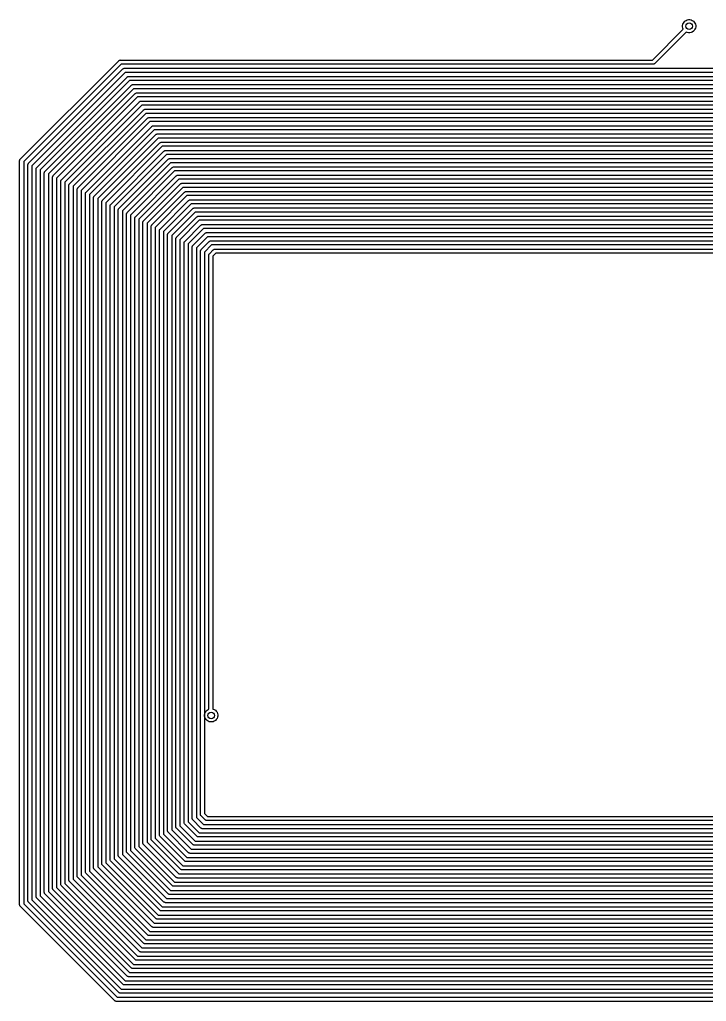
# Model space of a CAD drawing. Extents: x 116.3 to 181.1, y -113.7 to -54.
# Drawn here: x 116.3 to 158.1, y -113.7 to -54 of the extents above; entities that cross this region are included whole.
import ezdxf

# ---------------------------------------------------------------- set-up
doc = ezdxf.new("R2010")
doc.units = 0
doc.layers.add('BLACK', color=7, linetype='CONTINUOUS')

msp = doc.modelspace()

# ---------------------------------------------------------------- linework, layer by layer
at = {"layer": 'BLACK', "linetype": 'CONTINUOUS'}
for p, q in [((156.63, -54.3126), (156.645, -54.2353)), ((156.63, -54.3914), (156.63, -54.3126)), ((156.645, -54.2353), (156.676, -54.1625)), ((156.676, -54.1625), (156.719, -54.097)), ((156.719, -54.097), (156.775, -54.0413)), ((156.775, -54.0413), (156.841, -53.9975)), ((156.841, -53.9975), (156.913, -53.9674)), ((156.913, -53.9674), (156.991, -53.952)), ((156.991, -53.952), (157.069, -53.952)), ((157.069, -53.952), (157.147, -53.9674)), ((157.147, -53.9674), (157.219, -53.9975)), ((157.219, -53.9975), (157.285, -54.0413)), ((157.285, -54.0413), (157.341, -54.097)), ((157.341, -54.097), (157.384, -54.1625)), ((157.384, -54.1625), (157.415, -54.2353)), ((157.415, -54.2353), (157.43, -54.3126)), ((157.43, -54.3126), (157.43, -54.3914)), ((154.798, -56.407), (156.672, -54.5331)), ((156.849, -54.7099), (154.943, -56.616)), ((156.645, -54.4687), (156.63, -54.3914)), ((156.672, -54.5331), (156.645, -54.4687)), ((156.913, -54.7366), (156.849, -54.7099)), ((156.991, -54.752), (156.913, -54.7366)), ((157.069, -54.752), (156.991, -54.752)), ((157.147, -54.7366), (157.069, -54.752)), ((157.219, -54.7065), (157.147, -54.7366)), ((157.285, -54.6627), (157.219, -54.7065)), ((157.341, -54.607), (157.285, -54.6627)), ((157.384, -54.5415), (157.341, -54.607)), ((157.415, -54.4687), (157.384, -54.5415)), ((157.43, -54.3914), (157.415, -54.4687)), ((116.34, -62.4393), (122.331, -56.4479)), ((122.476, -56.657), (116.549, -62.5838)), ((122.331, -56.4479), (122.335, -56.4432)), ((122.335, -56.4432), (122.34, -56.4393)), ((122.34, -56.4393), (122.354, -56.4276)), ((122.34, -56.4393), (122.34, -56.4393)), ((122.354, -56.4276), (122.376, -56.416)), ((122.354, -56.4276), (122.354, -56.4276)), ((122.354, -56.4276), (122.354, -56.4276)), ((122.376, -56.416), (122.399, -56.4088)), ((122.399, -56.4088), (122.418, -56.407)), ((122.418, -56.407), (122.424, -56.4064)), ((122.418, -56.407), (122.418, -56.407)), ((122.424, -56.4064), (122.43, -56.407)), ((122.43, -56.407), (154.798, -56.407)), ((154.844, -56.657), (122.476, -56.657)), ((154.85, -56.6576), (154.844, -56.657)), ((154.856, -56.657), (154.85, -56.6576)), ((154.875, -56.6552), (154.856, -56.657)), ((154.856, -56.657), (154.856, -56.657)), ((154.898, -56.648), (154.875, -56.6552)), ((154.92, -56.6364), (154.898, -56.648)), ((154.939, -56.6208), (154.92, -56.6364)), ((154.943, -56.616), (154.939, -56.6208)), ((116.84, -62.6893), (122.581, -56.9479)), ((122.726, -57.157), (117.049, -62.8338)), ((122.581, -56.9479), (122.585, -56.9432)), ((122.585, -56.9432), (122.59, -56.9393)), ((122.59, -56.9393), (122.604, -56.9276)), ((122.604, -56.9276), (122.626, -56.916)), ((122.626, -56.916), (122.649, -56.9088)), ((122.649, -56.9088), (122.668, -56.907)), ((122.668, -56.907), (122.674, -56.9064)), ((122.668, -56.907), (122.668, -56.907)), ((122.674, -56.9064), (122.68, -56.907)), ((122.68, -56.907), (175.168, -56.907)), ((175.122, -57.157), (122.726, -57.157)), ((117.34, -62.9393), (122.831, -57.4479)), ((122.976, -57.657), (117.549, -63.0838)), ((122.831, -57.4479), (122.835, -57.4432)), ((122.835, -57.4432), (122.84, -57.4393)), ((122.84, -57.4393), (122.854, -57.4276)), ((122.84, -57.4393), (122.84, -57.4393)), ((122.854, -57.4276), (122.876, -57.416)), ((122.876, -57.416), (122.899, -57.4088)), ((122.899, -57.4088), (122.918, -57.407)), ((122.918, -57.407), (122.924, -57.4064)), ((122.918, -57.407), (122.918, -57.407)), ((122.924, -57.4064), (122.93, -57.407)), ((122.93, -57.407), (174.918, -57.407)), ((174.872, -57.657), (122.976, -57.657)), ((123.126, -57.916), (123.149, -57.9088)), ((123.149, -57.9088), (123.168, -57.907)), ((123.168, -57.907), (123.174, -57.9064)), ((123.168, -57.907), (123.168, -57.907)), ((123.174, -57.9064), (123.18, -57.907)), ((123.18, -57.907), (174.668, -57.907)), ((117.84, -63.1893), (123.081, -57.9479)), ((123.226, -58.157), (118.049, -63.3338)), ((118.34, -63.4393), (123.331, -58.4479)), ((123.081, -57.9479), (123.085, -57.9432)), ((123.085, -57.9432), (123.09, -57.9393)), ((123.09, -57.9393), (123.104, -57.9276)), ((123.09, -57.9393), (123.09, -57.9393)), ((123.104, -57.9276), (123.126, -57.916)), ((123.104, -57.9276), (123.104, -57.9276)), ((123.104, -57.9276), (123.104, -57.9276)), ((174.622, -58.157), (123.226, -58.157)), ((123.331, -58.4479), (123.335, -58.4432)), ((123.335, -58.4432), (123.34, -58.4393)), ((123.34, -58.4393), (123.354, -58.4276)), ((123.354, -58.4276), (123.376, -58.416)), ((123.376, -58.416), (123.399, -58.4088)), ((123.399, -58.4088), (123.418, -58.407)), ((123.418, -58.407), (123.424, -58.4064)), ((123.418, -58.407), (123.418, -58.407)), ((123.424, -58.4064), (123.43, -58.407)), ((123.43, -58.407), (174.418, -58.407)), ((123.476, -58.657), (118.549, -63.5838)), ((118.84, -63.6893), (123.581, -58.9479)), ((174.372, -58.657), (123.476, -58.657)), ((123.581, -58.9479), (123.585, -58.9432)), ((123.585, -58.9432), (123.59, -58.9393)), ((123.59, -58.9393), (123.604, -58.9276)), ((123.59, -58.9393), (123.59, -58.9393)), ((123.604, -58.9276), (123.626, -58.916)), ((123.604, -58.9276), (123.604, -58.9276)), ((123.604, -58.9276), (123.604, -58.9276)), ((123.626, -58.916), (123.649, -58.9088)), ((123.649, -58.9088), (123.668, -58.907)), ((123.668, -58.907), (123.674, -58.9064)), ((123.668, -58.907), (123.668, -58.907)), ((123.674, -58.9064), (123.68, -58.907)), ((123.68, -58.907), (174.168, -58.907)), ((123.726, -59.157), (119.049, -63.8338)), ((119.34, -63.9393), (123.831, -59.4479)), ((123.976, -59.657), (119.549, -64.0838)), ((174.122, -59.157), (123.726, -59.157)), ((123.831, -59.4479), (123.835, -59.4432)), ((123.835, -59.4432), (123.84, -59.4393)), ((123.84, -59.4393), (123.854, -59.4276)), ((123.854, -59.4276), (123.876, -59.416)), ((123.876, -59.416), (123.899, -59.4088)), ((123.899, -59.4088), (123.918, -59.407)), ((123.918, -59.407), (123.924, -59.4064)), ((123.918, -59.407), (123.918, -59.407)), ((123.924, -59.4064), (123.93, -59.407)), ((123.93, -59.407), (173.918, -59.407)), ((173.872, -59.657), (123.976, -59.657)), ((119.84, -64.1893), (124.081, -59.9479)), ((124.226, -60.157), (120.049, -64.3338)), ((124.081, -59.9479), (124.085, -59.9432)), ((124.085, -59.9432), (124.104, -59.9276)), ((124.104, -59.9276), (124.126, -59.916)), ((124.126, -59.916), (124.149, -59.9088)), ((124.149, -59.9088), (124.168, -59.907)), ((124.168, -59.907), (124.174, -59.9064)), ((124.168, -59.907), (124.168, -59.907)), ((124.174, -59.9064), (124.18, -59.907)), ((124.18, -59.907), (173.668, -59.907)), ((173.622, -60.157), (124.226, -60.157)), ((120.34, -64.4393), (124.331, -60.4479)), ((124.476, -60.657), (120.549, -64.5838)), ((124.331, -60.4479), (124.335, -60.4432)), ((124.335, -60.4432), (124.34, -60.4393)), ((124.34, -60.4393), (124.354, -60.4276)), ((124.34, -60.4393), (124.34, -60.4393)), ((124.354, -60.4276), (124.376, -60.416)), ((124.354, -60.4276), (124.354, -60.4276)), ((124.354, -60.4276), (124.354, -60.4276)), ((124.376, -60.416), (124.399, -60.4088)), ((124.399, -60.4088), (124.418, -60.407)), ((124.418, -60.407), (124.424, -60.4064)), ((124.418, -60.407), (124.418, -60.407)), ((124.424, -60.4064), (124.43, -60.407)), ((124.43, -60.407), (173.418, -60.407)), ((173.372, -60.657), (124.476, -60.657)), ((120.84, -64.6893), (124.581, -60.9479)), ((124.726, -61.157), (121.049, -64.8338)), ((121.34, -64.9393), (124.831, -61.4479)), ((124.581, -60.9479), (124.585, -60.9432)), ((124.585, -60.9432), (124.59, -60.9393)), ((124.59, -60.9393), (124.604, -60.9276)), ((124.604, -60.9276), (124.626, -60.916)), ((124.626, -60.916), (124.649, -60.9088)), ((124.649, -60.9088), (124.668, -60.907)), ((124.668, -60.907), (124.674, -60.9064)), ((124.668, -60.907), (124.668, -60.907)), ((124.674, -60.9064), (124.68, -60.907)), ((124.68, -60.907), (173.168, -60.907)), ((173.122, -61.157), (124.726, -61.157)), ((124.831, -61.4479), (124.835, -61.4432)), ((124.835, -61.4432), (124.84, -61.4393)), ((124.84, -61.4393), (124.854, -61.4276)), ((124.84, -61.4393), (124.84, -61.4393)), ((124.854, -61.4276), (124.876, -61.416)), ((124.854, -61.4276), (124.854, -61.4276)), ((124.854, -61.4276), (124.854, -61.4276)), ((124.876, -61.416), (124.899, -61.4088)), ((124.899, -61.4088), (124.918, -61.407)), ((124.918, -61.407), (124.924, -61.4064)), ((124.918, -61.407), (124.918, -61.407)), ((124.924, -61.4064), (124.93, -61.407)), ((124.93, -61.407), (172.918, -61.407)), ((124.976, -61.657), (121.549, -65.0838)), ((121.84, -65.1893), (125.081, -61.9479)), ((172.872, -61.657), (124.976, -61.657)), ((125.081, -61.9479), (125.085, -61.9432)), ((125.085, -61.9432), (125.09, -61.9393)), ((125.09, -61.9393), (125.104, -61.9276)), ((125.09, -61.9393), (125.09, -61.9393)), ((125.104, -61.9276), (125.126, -61.916)), ((125.126, -61.916), (125.149, -61.9088)), ((125.149, -61.9088), (125.168, -61.907)), ((125.168, -61.907), (125.174, -61.9064)), ((125.168, -61.907), (125.168, -61.907)), ((125.174, -61.9064), (125.18, -61.907)), ((125.18, -61.907), (172.668, -61.907)), ((116.298, -62.532), (116.299, -62.5259)), ((116.299, -62.5381), (116.298, -62.532)), ((116.299, -62.5259), (116.301, -62.5075)), ((116.299, -62.5259), (116.299, -62.5259)), ((116.299, -107.776), (116.299, -62.5381)), ((116.301, -62.5075), (116.308, -62.4839)), ((116.308, -62.4839), (116.32, -62.4622)), ((116.32, -62.4622), (116.335, -62.4432)), ((116.335, -62.4432), (116.34, -62.4393)), ((116.549, -62.5838), (116.549, -107.73)), ((116.835, -62.6932), (116.84, -62.6893)), ((125.226, -62.157), (122.049, -65.3338)), ((122.34, -65.4393), (125.331, -62.4479)), ((125.476, -62.657), (122.549, -65.5838)), ((172.622, -62.157), (125.226, -62.157)), ((125.331, -62.4479), (125.335, -62.4432)), ((125.335, -62.4432), (125.34, -62.4393)), ((125.34, -62.4393), (125.354, -62.4276)), ((125.354, -62.4276), (125.376, -62.416)), ((125.376, -62.416), (125.399, -62.4088)), ((125.399, -62.4088), (125.418, -62.407)), ((125.418, -62.407), (125.424, -62.4064)), ((125.418, -62.407), (125.418, -62.407)), ((125.424, -62.4064), (125.43, -62.407)), ((125.43, -62.407), (172.418, -62.407)), ((172.372, -62.657), (125.476, -62.657)), ((116.798, -62.782), (116.799, -62.7759)), ((116.799, -62.7881), (116.798, -62.782)), ((116.799, -62.7759), (116.801, -62.7575)), ((116.799, -62.7759), (116.799, -62.7759)), ((116.799, -107.526), (116.799, -62.7881)), ((116.801, -62.7575), (116.808, -62.7339)), ((116.808, -62.7339), (116.82, -62.7122)), ((116.82, -62.7122), (116.835, -62.6932)), ((117.049, -62.8338), (117.049, -107.48)), ((117.298, -63.032), (117.299, -63.0259)), ((117.299, -63.0381), (117.298, -63.032)), ((117.299, -63.0259), (117.301, -63.0075)), ((117.299, -63.0259), (117.299, -63.0259)), ((117.299, -107.276), (117.299, -63.0381)), ((117.301, -63.0075), (117.308, -62.9839)), ((117.308, -62.9839), (117.32, -62.9622)), ((117.32, -62.9622), (117.335, -62.9432)), ((117.335, -62.9432), (117.34, -62.9393)), ((117.549, -63.0838), (117.549, -107.23)), ((117.798, -63.282), (117.799, -63.2759)), ((117.799, -63.2881), (117.798, -63.282)), ((117.799, -63.2759), (117.801, -63.2575)), ((117.799, -63.2759), (117.799, -63.2759)), ((117.799, -107.026), (117.799, -63.2881)), ((117.801, -63.2575), (117.808, -63.2339)), ((117.808, -63.2339), (117.82, -63.2122)), ((117.82, -63.2122), (117.835, -63.1932)), ((117.835, -63.1932), (117.84, -63.1893)), ((122.84, -65.6893), (125.581, -62.9479)), ((125.726, -63.157), (123.049, -65.8338)), ((125.581, -62.9479), (125.585, -62.9432)), ((125.585, -62.9432), (125.59, -62.9393)), ((125.59, -62.9393), (125.604, -62.9276)), ((125.59, -62.9393), (125.59, -62.9393)), ((125.604, -62.9276), (125.626, -62.916)), ((125.604, -62.9276), (125.604, -62.9276)), ((125.604, -62.9276), (125.604, -62.9276)), ((125.626, -62.916), (125.649, -62.9088)), ((125.649, -62.9088), (125.668, -62.907)), ((125.668, -62.907), (125.674, -62.9064)), ((125.668, -62.907), (125.668, -62.907)), ((125.674, -62.9064), (125.68, -62.907)), ((125.68, -62.907), (172.168, -62.907)), ((172.122, -63.157), (125.726, -63.157)), ((118.049, -63.3338), (118.049, -106.98)), ((118.298, -63.532), (118.299, -63.5259)), ((118.299, -63.5381), (118.298, -63.532)), ((118.299, -63.5259), (118.301, -63.5075)), ((118.299, -63.5259), (118.299, -63.5259)), ((118.299, -106.776), (118.299, -63.5381)), ((118.301, -63.5075), (118.308, -63.4839)), ((118.308, -63.4839), (118.32, -63.4622)), ((118.32, -63.4622), (118.335, -63.4432)), ((118.335, -63.4432), (118.34, -63.4393)), ((118.549, -63.5838), (118.549, -106.73)), ((118.798, -63.782), (118.799, -63.7759)), ((118.799, -63.7881), (118.798, -63.782)), ((118.799, -63.7759), (118.801, -63.7575)), ((118.799, -63.7759), (118.799, -63.7759)), ((118.799, -106.526), (118.799, -63.7881)), ((118.801, -63.7575), (118.808, -63.7339)), ((118.808, -63.7339), (118.82, -63.7122)), ((118.82, -63.7122), (118.835, -63.6932)), ((118.835, -63.6932), (118.84, -63.6893)), ((119.049, -63.8338), (119.049, -106.48)), ((123.34, -65.9393), (125.831, -63.4479)), ((125.976, -63.657), (123.549, -66.0838)), ((125.831, -63.4479), (125.835, -63.4432)), ((125.835, -63.4432), (125.84, -63.4393)), ((125.84, -63.4393), (125.854, -63.4276)), ((125.854, -63.4276), (125.876, -63.416)), ((125.876, -63.416), (125.899, -63.4088)), ((125.899, -63.4088), (125.918, -63.407)), ((125.918, -63.407), (125.924, -63.4064)), ((125.918, -63.407), (125.918, -63.407)), ((125.924, -63.4064), (125.93, -63.407)), ((125.93, -63.407), (171.918, -63.407)), ((171.872, -63.657), (125.976, -63.657)), ((119.298, -64.032), (119.299, -64.0259)), ((119.299, -64.0381), (119.298, -64.032)), ((119.299, -64.0259), (119.301, -64.0075)), ((119.299, -64.0259), (119.299, -64.0259)), ((119.299, -106.276), (119.299, -64.0381)), ((119.301, -64.0075), (119.308, -63.9839)), ((119.308, -63.9839), (119.32, -63.9622)), ((119.32, -63.9622), (119.335, -63.9432)), ((119.335, -63.9432), (119.34, -63.9393)), ((119.549, -64.0838), (119.549, -106.23)), ((119.798, -64.282), (119.799, -64.2759)), ((119.799, -64.2881), (119.798, -64.282)), ((119.799, -64.2759), (119.801, -64.2575)), ((119.799, -64.2759), (119.799, -64.2759)), ((119.799, -106.026), (119.799, -64.2881)), ((119.801, -64.2575), (119.808, -64.2339)), ((119.808, -64.2339), (119.82, -64.2122)), ((119.82, -64.2122), (119.835, -64.1932)), ((119.835, -64.1932), (119.84, -64.1893)), ((120.049, -64.3338), (120.049, -105.98)), ((120.308, -64.4839), (120.32, -64.4622)), ((120.32, -64.4622), (120.335, -64.4432)), ((120.335, -64.4432), (120.34, -64.4393)), ((123.84, -66.1893), (126.081, -63.9479)), ((126.226, -64.157), (124.049, -66.3338)), ((124.34, -66.4393), (126.331, -64.4479)), ((126.081, -63.9479), (126.085, -63.9432)), ((126.085, -63.9432), (126.09, -63.9393)), ((126.09, -63.9393), (126.104, -63.9276)), ((126.09, -63.9393), (126.09, -63.9393)), ((126.104, -63.9276), (126.126, -63.916)), ((126.126, -63.916), (126.149, -63.9088)), ((126.149, -63.9088), (126.168, -63.907)), ((126.168, -63.907), (126.174, -63.9064)), ((126.168, -63.907), (126.168, -63.907)), ((126.174, -63.9064), (126.18, -63.907)), ((126.18, -63.907), (171.668, -63.907)), ((171.622, -64.157), (126.226, -64.157)), ((126.331, -64.4479), (126.335, -64.4432)), ((126.335, -64.4432), (126.34, -64.4393)), ((126.34, -64.4393), (126.354, -64.4276)), ((126.34, -64.4393), (126.34, -64.4393)), ((126.354, -64.4276), (126.376, -64.416)), ((126.376, -64.416), (126.399, -64.4088)), ((126.399, -64.4088), (126.418, -64.407)), ((126.418, -64.407), (126.424, -64.4064)), ((126.418, -64.407), (126.418, -64.407)), ((126.424, -64.4064), (126.43, -64.407)), ((126.43, -64.407), (171.418, -64.407)), ((120.298, -64.532), (120.299, -64.5259)), ((120.299, -64.5381), (120.298, -64.532)), ((120.299, -64.5259), (120.301, -64.5075)), ((120.299, -64.5259), (120.299, -64.5259)), ((120.299, -105.776), (120.299, -64.5381)), ((120.301, -64.5075), (120.308, -64.4839)), ((120.549, -64.5838), (120.549, -105.73)), ((120.798, -64.782), (120.799, -64.7759)), ((120.799, -64.7881), (120.798, -64.782)), ((120.799, -64.7759), (120.801, -64.7575)), ((120.799, -64.7759), (120.799, -64.7759)), ((120.799, -105.526), (120.799, -64.7881)), ((120.801, -64.7575), (120.808, -64.7339)), ((120.808, -64.7339), (120.82, -64.7122)), ((120.82, -64.7122), (120.835, -64.6932)), ((120.835, -64.6932), (120.84, -64.6893)), ((121.049, -64.8338), (121.049, -105.48)), ((121.298, -65.032), (121.299, -65.0259)), ((121.299, -65.0381), (121.298, -65.032)), ((121.299, -65.0259), (121.301, -65.0075)), ((121.299, -65.0259), (121.299, -65.0259)), ((121.299, -105.276), (121.299, -65.0381)), ((121.301, -65.0075), (121.308, -64.9839)), ((121.308, -64.9839), (121.32, -64.9622)), ((121.32, -64.9622), (121.335, -64.9432)), ((121.335, -64.9432), (121.34, -64.9393)), ((126.476, -64.657), (124.549, -66.5838)), ((124.84, -66.6893), (126.581, -64.9479)), ((171.372, -64.657), (126.476, -64.657)), ((126.581, -64.9479), (126.585, -64.9432)), ((126.585, -64.9432), (126.59, -64.9393)), ((126.59, -64.9393), (126.604, -64.9276)), ((126.604, -64.9276), (126.626, -64.916)), ((126.626, -64.916), (126.649, -64.9088)), ((126.649, -64.9088), (126.668, -64.907)), ((126.668, -64.907), (126.674, -64.9064)), ((126.668, -64.907), (126.668, -64.907)), ((126.674, -64.9064), (126.68, -64.907)), ((126.68, -64.907), (171.168, -64.907)), ((121.549, -65.0838), (121.549, -105.23)), ((121.798, -65.282), (121.799, -65.2759)), ((121.799, -65.2881), (121.798, -65.282)), ((121.799, -65.2759), (121.801, -65.2575)), ((121.799, -65.2759), (121.799, -65.2759)), ((121.799, -105.026), (121.799, -65.2881)), ((121.801, -65.2575), (121.808, -65.2339)), ((121.808, -65.2339), (121.82, -65.2122)), ((121.82, -65.2122), (121.835, -65.1932)), ((121.835, -65.1932), (121.84, -65.1893)), ((122.049, -65.3338), (122.049, -104.98)), ((122.298, -65.532), (122.299, -65.5259)), ((122.299, -65.5381), (122.298, -65.532)), ((122.299, -65.5259), (122.301, -65.5075)), ((122.299, -65.5259), (122.299, -65.5259)), ((122.299, -104.776), (122.299, -65.5381)), ((122.301, -65.5075), (122.308, -65.4839)), ((122.308, -65.4839), (122.32, -65.4622)), ((122.32, -65.4622), (122.335, -65.4432)), ((122.335, -65.4432), (122.34, -65.4393)), ((122.549, -65.5838), (122.549, -104.73)), ((126.726, -65.157), (125.049, -66.8338)), ((125.34, -66.9393), (126.831, -65.4479)), ((126.976, -65.657), (125.549, -67.0838)), ((171.122, -65.157), (126.726, -65.157)), ((126.831, -65.4479), (126.835, -65.4432)), ((126.835, -65.4432), (126.84, -65.4393)), ((126.84, -65.4393), (126.854, -65.4276)), ((126.84, -65.4393), (126.84, -65.4393)), ((126.854, -65.4276), (126.876, -65.416)), ((126.854, -65.4276), (126.854, -65.4276)), ((126.854, -65.4276), (126.854, -65.4276)), ((126.876, -65.416), (126.899, -65.4088)), ((126.899, -65.4088), (126.918, -65.407)), ((126.918, -65.407), (126.924, -65.4064)), ((126.918, -65.407), (126.918, -65.407)), ((126.924, -65.4064), (126.93, -65.407)), ((126.93, -65.407), (170.918, -65.407)), ((170.872, -65.657), (126.976, -65.657)), ((122.798, -65.782), (122.799, -65.7759)), ((122.799, -65.7881), (122.798, -65.782)), ((122.799, -65.7759), (122.801, -65.7575)), ((122.799, -65.7759), (122.799, -65.7759)), ((122.799, -104.526), (122.799, -65.7881)), ((122.801, -65.7575), (122.808, -65.7339)), ((122.808, -65.7339), (122.82, -65.7122)), ((122.82, -65.7122), (122.835, -65.6932)), ((122.835, -65.6932), (122.84, -65.6893)), ((123.049, -65.8338), (123.049, -104.48)), ((123.298, -66.032), (123.299, -66.0259)), ((123.299, -66.0381), (123.298, -66.032)), ((123.299, -66.0259), (123.301, -66.0075)), ((123.299, -66.0259), (123.299, -66.0259)), ((123.299, -104.276), (123.299, -66.0381)), ((123.301, -66.0075), (123.308, -65.9839)), ((123.308, -65.9839), (123.32, -65.9622)), ((123.32, -65.9622), (123.335, -65.9432)), ((123.335, -65.9432), (123.34, -65.9393)), ((123.549, -66.0838), (123.549, -104.23)), ((123.799, -66.2759), (123.801, -66.2575)), ((123.801, -66.2575), (123.808, -66.2339)), ((123.808, -66.2339), (123.82, -66.2122)), ((123.82, -66.2122), (123.835, -66.1932)), ((123.835, -66.1932), (123.84, -66.1893)), ((125.84, -67.1893), (127.081, -65.9479)), ((127.226, -66.157), (126.049, -67.3338)), ((127.081, -65.9479), (127.085, -65.9432)), ((127.085, -65.9432), (127.09, -65.9393)), ((127.09, -65.9393), (127.104, -65.9276)), ((127.104, -65.9276), (127.126, -65.916)), ((127.126, -65.916), (127.149, -65.9088)), ((127.149, -65.9088), (127.168, -65.907)), ((127.168, -65.907), (127.174, -65.9064)), ((127.168, -65.907), (127.168, -65.907)), ((127.174, -65.9064), (127.18, -65.907)), ((127.18, -65.907), (170.668, -65.907)), ((170.622, -66.157), (127.226, -66.157)), ((123.798, -66.282), (123.799, -66.2759)), ((123.799, -66.2881), (123.798, -66.282)), ((123.799, -66.2759), (123.799, -66.2759)), ((123.799, -104.026), (123.799, -66.2881)), ((124.049, -66.3338), (124.049, -103.98)), ((124.298, -66.532), (124.299, -66.5259)), ((124.299, -66.5381), (124.298, -66.532)), ((124.299, -66.5259), (124.301, -66.5075)), ((124.299, -66.5259), (124.299, -66.5259)), ((124.299, -103.776), (124.299, -66.5381)), ((124.301, -66.5075), (124.308, -66.4839)), ((124.308, -66.4839), (124.32, -66.4622)), ((124.32, -66.4622), (124.335, -66.4432)), ((124.335, -66.4432), (124.34, -66.4393)), ((124.549, -66.5838), (124.549, -103.73)), ((124.798, -66.782), (124.799, -66.7759)), ((124.799, -66.7881), (124.798, -66.782)), ((124.799, -66.7759), (124.801, -66.7575)), ((124.799, -66.7759), (124.799, -66.7759)), ((124.799, -103.526), (124.799, -66.7881)), ((124.801, -66.7575), (124.808, -66.7339)), ((124.808, -66.7339), (124.82, -66.7122)), ((124.82, -66.7122), (124.835, -66.6932)), ((124.835, -66.6932), (124.84, -66.6893)), ((125.049, -66.8338), (125.049, -103.48)), ((126.34, -67.4393), (127.331, -66.4479)), ((127.476, -66.657), (126.549, -67.5838)), ((127.331, -66.4479), (127.335, -66.4432)), ((127.335, -66.4432), (127.34, -66.4393)), ((127.34, -66.4393), (127.354, -66.4276)), ((127.34, -66.4393), (127.34, -66.4393)), ((127.354, -66.4276), (127.376, -66.416)), ((127.376, -66.416), (127.399, -66.4088)), ((127.399, -66.4088), (127.418, -66.407)), ((127.418, -66.407), (127.424, -66.4064)), ((127.418, -66.407), (127.418, -66.407)), ((127.424, -66.4064), (127.43, -66.407)), ((127.43, -66.407), (170.418, -66.407)), ((170.372, -66.657), (127.476, -66.657)), ((125.298, -67.032), (125.299, -67.0259)), ((125.299, -67.0381), (125.298, -67.032)), ((125.299, -67.0259), (125.301, -67.0075)), ((125.299, -67.0259), (125.299, -67.0259)), ((125.299, -103.276), (125.299, -67.0381)), ((125.301, -67.0075), (125.308, -66.9839)), ((125.308, -66.9839), (125.32, -66.9622)), ((125.32, -66.9622), (125.335, -66.9432)), ((125.335, -66.9432), (125.34, -66.9393)), ((125.549, -67.0838), (125.549, -103.23)), ((125.798, -67.282), (125.799, -67.2759)), ((125.799, -67.2881), (125.798, -67.282)), ((125.799, -67.2759), (125.801, -67.2575)), ((125.799, -67.2759), (125.799, -67.2759)), ((125.799, -103.026), (125.799, -67.2881)), ((125.801, -67.2575), (125.808, -67.2339)), ((125.808, -67.2339), (125.82, -67.2122)), ((125.82, -67.2122), (125.835, -67.1932)), ((125.835, -67.1932), (125.84, -67.1893)), ((126.049, -67.3338), (126.049, -102.98)), ((126.308, -67.4839), (126.32, -67.4622)), ((126.32, -67.4622), (126.335, -67.4432)), ((126.335, -67.4432), (126.34, -67.4393)), ((126.84, -67.6893), (127.581, -66.9479)), ((127.726, -67.157), (127.049, -67.8338)), ((127.34, -67.9393), (127.831, -67.4479)), ((127.581, -66.9479), (127.585, -66.9432)), ((127.585, -66.9432), (127.59, -66.9393)), ((127.59, -66.9393), (127.604, -66.9276)), ((127.59, -66.9393), (127.59, -66.9393)), ((127.604, -66.9276), (127.626, -66.916)), ((127.626, -66.916), (127.649, -66.9088)), ((127.649, -66.9088), (127.668, -66.907)), ((127.668, -66.907), (127.674, -66.9064)), ((127.668, -66.907), (127.668, -66.907)), ((127.674, -66.9064), (127.68, -66.907)), ((127.68, -66.907), (170.168, -66.907)), ((170.122, -67.157), (127.726, -67.157)), ((127.831, -67.4479), (127.835, -67.4432)), ((127.835, -67.4432), (127.84, -67.4393)), ((127.84, -67.4393), (127.854, -67.4276)), ((127.854, -67.4276), (127.876, -67.416)), ((127.876, -67.416), (127.899, -67.4088)), ((127.899, -67.4088), (127.918, -67.407)), ((127.918, -67.407), (127.924, -67.4064)), ((127.918, -67.407), (127.918, -67.407)), ((127.924, -67.4064), (127.93, -67.407)), ((127.93, -67.407), (169.918, -67.407)), ((126.298, -67.532), (126.299, -67.5259)), ((126.299, -67.5381), (126.298, -67.532)), ((126.299, -67.5259), (126.301, -67.5075)), ((126.299, -67.5259), (126.299, -67.5259)), ((126.299, -102.776), (126.299, -67.5381)), ((126.301, -67.5075), (126.308, -67.4839)), ((126.549, -67.5838), (126.549, -102.73)), ((126.798, -67.782), (126.799, -67.7759)), ((126.799, -67.7881), (126.798, -67.782)), ((126.799, -67.7759), (126.801, -67.7575)), ((126.799, -67.7759), (126.799, -67.7759)), ((126.799, -102.526), (126.799, -67.7881)), ((126.801, -67.7575), (126.808, -67.7339)), ((126.808, -67.7339), (126.82, -67.7122)), ((126.82, -67.7122), (126.835, -67.6932)), ((126.835, -67.6932), (126.84, -67.6893)), ((127.049, -67.8338), (127.049, -102.48)), ((127.298, -68.032), (127.299, -68.0259)), ((127.299, -68.0381), (127.298, -68.032)), ((127.299, -68.0259), (127.301, -68.0075)), ((127.299, -68.0259), (127.299, -68.0259)), ((127.299, -102.276), (127.299, -68.0381)), ((127.301, -68.0075), (127.308, -67.9839)), ((127.308, -67.9839), (127.32, -67.9622)), ((127.32, -67.9622), (127.335, -67.9432)), ((127.335, -67.9432), (127.34, -67.9393)), ((127.976, -67.657), (127.549, -68.0838)), ((127.84, -68.1893), (128.081, -67.9479)), ((169.872, -67.657), (127.976, -67.657)), ((128.081, -67.9479), (128.085, -67.9432)), ((128.085, -67.9432), (128.09, -67.9393)), ((128.09, -67.9393), (128.104, -67.9276)), ((128.09, -67.9393), (128.09, -67.9393)), ((128.104, -67.9276), (128.126, -67.916)), ((128.104, -67.9276), (128.104, -67.9276)), ((128.104, -67.9276), (128.104, -67.9276)), ((128.126, -67.916), (128.149, -67.9088)), ((128.149, -67.9088), (128.168, -67.907)), ((128.168, -67.907), (128.174, -67.9064)), ((128.168, -67.907), (128.168, -67.907)), ((128.174, -67.9064), (128.18, -67.907)), ((128.18, -67.907), (169.668, -67.907)), ((127.549, -68.0838), (127.549, -102.23)), ((127.798, -68.282), (127.799, -68.2759)), ((127.799, -68.2881), (127.798, -68.282)), ((127.799, -68.2759), (127.801, -68.2575)), ((127.799, -68.2759), (127.799, -68.2759)), ((127.799, -93.7759), (127.799, -68.2881)), ((127.801, -68.2575), (127.808, -68.2339)), ((127.808, -68.2339), (127.82, -68.2122)), ((127.82, -68.2122), (127.835, -68.1932)), ((127.835, -68.1932), (127.84, -68.1893)), ((128.226, -68.157), (128.049, -68.3338)), ((128.049, -68.3338), (128.049, -93.7759)), ((169.622, -68.157), (128.226, -68.157)), ((127.798, -93.782), (127.799, -93.7759)), ((127.799, -93.7881), (127.798, -93.782)), ((127.799, -95.8966), (127.799, -93.7881)), ((128.049, -93.7759), (128.05, -93.782)), ((128.05, -93.782), (128.049, -93.7881)), ((128.049, -93.7881), (128.049, -95.8774)), ((127.568, -96.1493), (127.598, -96.0765)), ((127.598, -96.0765), (127.642, -96.011)), ((127.642, -96.011), (127.698, -95.9553)), ((127.698, -95.9553), (127.763, -95.9115)), ((127.763, -95.9115), (127.799, -95.8966)), ((128.049, -95.8774), (128.069, -95.8814)), ((128.069, -95.8814), (128.142, -95.9115)), ((128.142, -95.9115), (128.207, -95.9553)), ((128.207, -95.9553), (128.263, -96.011)), ((128.263, -96.011), (128.307, -96.0765)), ((128.307, -96.0765), (128.337, -96.1493)), ((127.552, -96.2266), (127.568, -96.1493)), ((127.552, -96.3054), (127.552, -96.2266)), ((127.568, -96.3827), (127.552, -96.3054)), ((127.598, -96.4555), (127.568, -96.3827)), ((127.642, -96.521), (127.598, -96.4555)), ((127.698, -96.5767), (127.642, -96.521)), ((127.763, -96.6205), (127.698, -96.5767)), ((127.836, -96.6506), (127.763, -96.6205)), ((127.913, -96.666), (127.836, -96.6506)), ((127.992, -96.666), (127.913, -96.666)), ((128.069, -96.6506), (127.992, -96.666)), ((128.142, -96.6205), (128.069, -96.6506)), ((128.207, -96.5767), (128.142, -96.6205)), ((128.263, -96.521), (128.207, -96.5767)), ((128.307, -96.4555), (128.263, -96.521)), ((128.337, -96.3827), (128.307, -96.4555)), ((128.337, -96.1493), (128.352, -96.2266)), ((128.352, -96.3054), (128.337, -96.3827)), ((128.352, -96.2266), (128.352, -96.3054)), ((126.798, -102.532), (126.799, -102.526)), ((126.801, -102.557), (126.798, -102.532)), ((126.808, -102.58), (126.801, -102.557)), ((126.82, -102.602), (126.808, -102.58)), ((126.831, -102.616), (126.82, -102.602)), ((126.835, -102.621), (126.831, -102.616)), ((126.84, -102.625), (126.835, -102.621)), ((127.331, -103.116), (126.84, -102.625)), ((127.049, -102.48), (127.476, -102.907)), ((127.298, -102.282), (127.299, -102.276)), ((127.301, -102.307), (127.298, -102.282)), ((127.308, -102.33), (127.301, -102.307)), ((127.32, -102.352), (127.308, -102.33)), ((127.331, -102.366), (127.32, -102.352)), ((127.335, -102.371), (127.331, -102.366)), ((127.34, -102.375), (127.335, -102.371)), ((127.581, -102.616), (127.34, -102.375)), ((127.549, -102.23), (127.726, -102.407)), ((127.585, -102.621), (127.581, -102.616)), ((127.59, -102.625), (127.585, -102.621)), ((127.602, -102.634), (127.59, -102.625)), ((127.59, -102.625), (127.59, -102.625)), ((127.604, -102.636), (127.602, -102.634)), ((127.626, -102.648), (127.604, -102.636)), ((127.649, -102.655), (127.626, -102.648)), ((127.668, -102.657), (127.649, -102.655)), ((127.674, -102.658), (127.668, -102.657)), ((127.668, -102.657), (127.668, -102.657)), ((127.68, -102.657), (127.674, -102.658)), ((169.668, -102.657), (127.68, -102.657)), ((127.726, -102.407), (169.622, -102.407)), ((125.298, -103.282), (125.299, -103.276)), ((125.301, -103.307), (125.298, -103.282)), ((125.549, -103.23), (126.726, -104.407)), ((125.798, -103.032), (125.799, -103.026)), ((125.801, -103.057), (125.798, -103.032)), ((125.808, -103.08), (125.801, -103.057)), ((125.82, -103.102), (125.808, -103.08)), ((125.831, -103.116), (125.82, -103.102)), ((125.835, -103.121), (125.831, -103.116)), ((125.84, -103.125), (125.835, -103.121)), ((126.831, -104.116), (125.84, -103.125)), ((126.049, -102.98), (126.976, -103.907)), ((126.298, -102.782), (126.299, -102.776)), ((126.301, -102.807), (126.298, -102.782)), ((126.308, -102.83), (126.301, -102.807)), ((126.32, -102.852), (126.308, -102.83)), ((126.331, -102.866), (126.32, -102.852)), ((126.335, -102.871), (126.331, -102.866)), ((126.34, -102.875), (126.335, -102.871)), ((127.081, -103.616), (126.34, -102.875)), ((126.549, -102.73), (127.226, -103.407)), ((127.335, -103.121), (127.331, -103.116)), ((127.34, -103.125), (127.335, -103.121)), ((127.354, -103.136), (127.34, -103.125)), ((127.376, -103.148), (127.354, -103.136)), ((127.399, -103.155), (127.376, -103.148)), ((127.418, -103.157), (127.399, -103.155)), ((127.424, -103.158), (127.418, -103.157)), ((127.418, -103.157), (127.418, -103.157)), ((127.43, -103.157), (127.424, -103.158)), ((169.918, -103.157), (127.43, -103.157)), ((127.476, -102.907), (169.872, -102.907)), ((124.298, -103.782), (124.299, -103.776)), ((124.301, -103.807), (124.298, -103.782)), ((124.308, -103.83), (124.301, -103.807)), ((124.32, -103.852), (124.308, -103.83)), ((124.331, -103.866), (124.32, -103.852)), ((124.335, -103.871), (124.331, -103.866)), ((124.34, -103.875), (124.335, -103.871)), ((126.081, -105.616), (124.34, -103.875)), ((124.549, -103.73), (126.226, -105.407)), ((124.798, -103.532), (124.799, -103.526)), ((124.801, -103.557), (124.798, -103.532)), ((124.808, -103.58), (124.801, -103.557)), ((124.82, -103.602), (124.808, -103.58)), ((124.831, -103.616), (124.82, -103.602)), ((124.835, -103.621), (124.831, -103.616)), ((124.84, -103.625), (124.835, -103.621)), ((126.331, -105.116), (124.84, -103.625)), ((125.049, -103.48), (126.476, -104.907)), ((125.308, -103.33), (125.301, -103.307)), ((125.32, -103.352), (125.308, -103.33)), ((125.331, -103.366), (125.32, -103.352)), ((125.335, -103.371), (125.331, -103.366)), ((125.34, -103.375), (125.335, -103.371)), ((126.581, -104.616), (125.34, -103.375)), ((127.085, -103.621), (127.081, -103.616)), ((127.09, -103.625), (127.085, -103.621)), ((127.104, -103.636), (127.09, -103.625)), ((127.09, -103.625), (127.09, -103.625)), ((127.126, -103.648), (127.104, -103.636)), ((127.149, -103.655), (127.126, -103.648)), ((127.168, -103.657), (127.149, -103.655)), ((127.174, -103.658), (127.168, -103.657)), ((127.168, -103.657), (127.168, -103.657)), ((127.18, -103.657), (127.174, -103.658)), ((170.168, -103.657), (127.18, -103.657)), ((127.226, -103.407), (170.122, -103.407)), ((123.049, -104.48), (125.476, -106.907)), ((123.298, -104.282), (123.299, -104.276)), ((123.301, -104.307), (123.298, -104.282)), ((123.308, -104.33), (123.301, -104.307)), ((123.32, -104.352), (123.308, -104.33)), ((123.331, -104.366), (123.32, -104.352)), ((123.335, -104.371), (123.331, -104.366)), ((123.34, -104.375), (123.335, -104.371)), ((125.581, -106.616), (123.34, -104.375)), ((123.549, -104.23), (125.726, -106.407)), ((123.798, -104.032), (123.799, -104.026)), ((123.801, -104.057), (123.798, -104.032)), ((123.808, -104.08), (123.801, -104.057)), ((123.82, -104.102), (123.808, -104.08)), ((123.831, -104.116), (123.82, -104.102)), ((123.835, -104.121), (123.831, -104.116)), ((123.84, -104.125), (123.835, -104.121)), ((125.831, -106.116), (123.84, -104.125)), ((124.049, -103.98), (125.976, -105.907)), ((126.726, -104.407), (170.622, -104.407)), ((126.835, -104.121), (126.831, -104.116)), ((126.84, -104.125), (126.835, -104.121)), ((126.854, -104.136), (126.84, -104.125)), ((126.84, -104.125), (126.84, -104.125)), ((126.876, -104.148), (126.854, -104.136)), ((126.899, -104.155), (126.876, -104.148)), ((126.918, -104.157), (126.899, -104.155)), ((126.924, -104.158), (126.918, -104.157)), ((126.918, -104.157), (126.918, -104.157)), ((126.93, -104.157), (126.924, -104.158)), ((170.418, -104.157), (126.93, -104.157)), ((126.976, -103.907), (170.372, -103.907)), ((121.798, -105.032), (121.799, -105.026)), ((121.801, -105.057), (121.798, -105.032)), ((121.808, -105.08), (121.801, -105.057)), ((121.82, -105.102), (121.808, -105.08)), ((122.049, -104.98), (124.976, -107.907)), ((122.298, -104.782), (122.299, -104.776)), ((122.301, -104.807), (122.298, -104.782)), ((122.308, -104.83), (122.301, -104.807)), ((122.32, -104.852), (122.308, -104.83)), ((122.331, -104.866), (122.32, -104.852)), ((122.335, -104.871), (122.331, -104.866)), ((122.34, -104.875), (122.335, -104.871)), ((125.081, -107.616), (122.34, -104.875)), ((122.549, -104.73), (125.226, -107.407)), ((122.798, -104.532), (122.799, -104.526)), ((122.801, -104.557), (122.798, -104.532)), ((122.808, -104.58), (122.801, -104.557)), ((122.82, -104.602), (122.808, -104.58)), ((122.831, -104.616), (122.82, -104.602)), ((122.835, -104.621), (122.831, -104.616)), ((122.84, -104.625), (122.835, -104.621)), ((125.331, -107.116), (122.84, -104.625)), ((126.476, -104.907), (170.872, -104.907)), ((126.585, -104.621), (126.581, -104.616)), ((126.59, -104.625), (126.585, -104.621)), ((126.604, -104.636), (126.59, -104.625)), ((126.626, -104.648), (126.604, -104.636)), ((126.649, -104.655), (126.626, -104.648)), ((126.668, -104.657), (126.649, -104.655)), ((126.674, -104.658), (126.668, -104.657)), ((126.668, -104.657), (126.668, -104.657)), ((126.68, -104.657), (126.674, -104.658)), ((170.668, -104.657), (126.68, -104.657)), ((120.798, -105.532), (120.799, -105.526)), ((120.801, -105.557), (120.798, -105.532)), ((120.808, -105.58), (120.801, -105.557)), ((120.82, -105.602), (120.808, -105.58)), ((120.831, -105.616), (120.82, -105.602)), ((120.835, -105.621), (120.831, -105.616)), ((120.84, -105.625), (120.835, -105.621)), ((124.331, -109.116), (120.84, -105.625)), ((121.049, -105.48), (124.476, -108.907)), ((121.298, -105.282), (121.299, -105.276)), ((121.301, -105.307), (121.298, -105.282)), ((121.308, -105.33), (121.301, -105.307)), ((121.32, -105.352), (121.308, -105.33)), ((121.331, -105.366), (121.32, -105.352)), ((121.335, -105.371), (121.331, -105.366)), ((121.34, -105.375), (121.335, -105.371)), ((124.581, -108.616), (121.34, -105.375)), ((121.549, -105.23), (124.726, -108.407)), ((121.831, -105.116), (121.82, -105.102)), ((121.835, -105.121), (121.831, -105.116)), ((121.84, -105.125), (121.835, -105.121)), ((124.831, -108.116), (121.84, -105.125)), ((126.085, -105.621), (126.081, -105.616)), ((126.09, -105.625), (126.085, -105.621)), ((126.104, -105.636), (126.09, -105.625)), ((126.126, -105.648), (126.104, -105.636)), ((126.149, -105.655), (126.126, -105.648)), ((126.168, -105.657), (126.149, -105.655)), ((126.174, -105.658), (126.168, -105.657)), ((126.168, -105.657), (126.168, -105.657)), ((126.18, -105.657), (126.174, -105.658)), ((171.168, -105.657), (126.18, -105.657)), ((126.226, -105.407), (171.122, -105.407)), ((126.335, -105.121), (126.331, -105.116)), ((126.34, -105.125), (126.335, -105.121)), ((126.352, -105.134), (126.34, -105.125)), ((126.34, -105.125), (126.34, -105.125)), ((126.354, -105.136), (126.352, -105.134)), ((126.376, -105.148), (126.354, -105.136)), ((126.399, -105.155), (126.376, -105.148)), ((126.418, -105.157), (126.399, -105.155)), ((126.424, -105.158), (126.418, -105.157)), ((126.418, -105.157), (126.418, -105.157)), ((126.43, -105.157), (126.424, -105.158)), ((170.918, -105.157), (126.43, -105.157)), ((119.298, -106.282), (119.299, -106.276)), ((119.549, -106.23), (123.726, -110.407)), ((119.798, -106.032), (119.799, -106.026)), ((119.801, -106.057), (119.798, -106.032)), ((119.808, -106.08), (119.801, -106.057)), ((119.82, -106.102), (119.808, -106.08)), ((119.831, -106.116), (119.82, -106.102)), ((119.835, -106.121), (119.831, -106.116)), ((119.84, -106.125), (119.835, -106.121)), ((123.831, -110.116), (119.84, -106.125)), ((120.049, -105.98), (123.976, -109.907)), ((120.298, -105.782), (120.299, -105.776)), ((120.301, -105.807), (120.298, -105.782)), ((120.308, -105.83), (120.301, -105.807)), ((120.32, -105.852), (120.308, -105.83)), ((120.331, -105.866), (120.32, -105.852)), ((120.335, -105.871), (120.331, -105.866)), ((120.34, -105.875), (120.335, -105.871)), ((124.081, -109.616), (120.34, -105.875)), ((120.549, -105.73), (124.226, -109.407)), ((125.835, -106.121), (125.831, -106.116)), ((125.84, -106.125), (125.835, -106.121)), ((125.854, -106.136), (125.84, -106.125)), ((125.84, -106.125), (125.84, -106.125)), ((125.876, -106.148), (125.854, -106.136)), ((125.899, -106.155), (125.876, -106.148)), ((125.918, -106.157), (125.899, -106.155)), ((125.924, -106.158), (125.918, -106.157)), ((125.918, -106.157), (125.918, -106.157)), ((125.93, -106.157), (125.924, -106.158)), ((171.418, -106.157), (125.93, -106.157)), ((125.976, -105.907), (171.372, -105.907)), ((118.298, -106.782), (118.299, -106.776)), ((118.301, -106.807), (118.298, -106.782)), ((118.308, -106.83), (118.301, -106.807)), ((118.32, -106.852), (118.308, -106.83)), ((118.331, -106.866), (118.32, -106.852)), ((118.335, -106.871), (118.331, -106.866)), ((118.34, -106.875), (118.335, -106.871)), ((118.549, -106.73), (123.226, -111.407)), ((118.798, -106.532), (118.799, -106.526)), ((118.801, -106.557), (118.798, -106.532)), ((118.808, -106.58), (118.801, -106.557)), ((118.82, -106.602), (118.808, -106.58)), ((118.831, -106.616), (118.82, -106.602)), ((118.835, -106.621), (118.831, -106.616)), ((118.84, -106.625), (118.835, -106.621)), ((123.331, -111.116), (118.84, -106.625)), ((119.049, -106.48), (123.476, -110.907)), ((119.301, -106.307), (119.298, -106.282)), ((119.308, -106.33), (119.301, -106.307)), ((119.32, -106.352), (119.308, -106.33)), ((119.331, -106.366), (119.32, -106.352)), ((119.335, -106.371), (119.331, -106.366)), ((119.34, -106.375), (119.335, -106.371)), ((123.581, -110.616), (119.34, -106.375)), ((125.585, -106.621), (125.581, -106.616)), ((125.59, -106.625), (125.585, -106.621)), ((125.604, -106.636), (125.59, -106.625)), ((125.59, -106.625), (125.59, -106.625)), ((125.626, -106.648), (125.604, -106.636)), ((125.649, -106.655), (125.626, -106.648)), ((125.668, -106.657), (125.649, -106.655)), ((125.674, -106.658), (125.668, -106.657)), ((125.668, -106.657), (125.668, -106.657)), ((125.68, -106.657), (125.674, -106.658)), ((171.668, -106.657), (125.68, -106.657)), ((125.726, -106.407), (171.622, -106.407)), ((117.298, -107.282), (117.299, -107.276)), ((117.301, -107.307), (117.298, -107.282)), ((117.308, -107.33), (117.301, -107.307)), ((117.32, -107.352), (117.308, -107.33)), ((117.331, -107.366), (117.32, -107.352)), ((117.335, -107.371), (117.331, -107.366)), ((117.34, -107.375), (117.335, -107.371)), ((122.581, -112.616), (117.34, -107.375)), ((117.549, -107.23), (122.726, -112.407)), ((117.798, -107.032), (117.799, -107.026)), ((117.801, -107.057), (117.798, -107.032)), ((117.808, -107.08), (117.801, -107.057)), ((117.82, -107.102), (117.808, -107.08)), ((117.831, -107.116), (117.82, -107.102)), ((117.835, -107.121), (117.831, -107.116)), ((117.84, -107.125), (117.835, -107.121)), ((122.831, -112.116), (117.84, -107.125)), ((118.049, -106.98), (122.976, -111.907)), ((123.081, -111.616), (118.34, -106.875)), ((125.226, -107.407), (172.122, -107.407)), ((125.335, -107.121), (125.331, -107.116)), ((125.34, -107.125), (125.335, -107.121)), ((125.354, -107.136), (125.34, -107.125)), ((125.376, -107.148), (125.354, -107.136)), ((125.399, -107.155), (125.376, -107.148)), ((125.418, -107.157), (125.399, -107.155)), ((125.424, -107.158), (125.418, -107.157)), ((125.418, -107.157), (125.418, -107.157)), ((125.43, -107.157), (125.424, -107.158)), ((171.918, -107.157), (125.43, -107.157)), ((125.476, -106.907), (171.872, -106.907)), ((116.298, -107.782), (116.299, -107.776)), ((116.301, -107.807), (116.298, -107.782)), ((116.308, -107.83), (116.301, -107.807)), ((116.32, -107.852), (116.308, -107.83)), ((116.331, -107.866), (116.32, -107.852)), ((116.335, -107.871), (116.331, -107.866)), ((116.34, -107.875), (116.335, -107.871)), ((122.081, -113.616), (116.34, -107.875)), ((116.549, -107.73), (122.226, -113.407)), ((116.798, -107.532), (116.799, -107.526)), ((116.801, -107.557), (116.798, -107.532)), ((116.808, -107.58), (116.801, -107.557)), ((116.82, -107.602), (116.808, -107.58)), ((116.831, -107.616), (116.82, -107.602)), ((116.835, -107.621), (116.831, -107.616)), ((116.84, -107.625), (116.835, -107.621)), ((122.331, -113.116), (116.84, -107.625)), ((117.049, -107.48), (122.476, -112.907)), ((124.976, -107.907), (172.372, -107.907)), ((125.085, -107.621), (125.081, -107.616)), ((125.09, -107.625), (125.085, -107.621)), ((125.102, -107.634), (125.09, -107.625)), ((125.09, -107.625), (125.09, -107.625)), ((125.104, -107.636), (125.102, -107.634)), ((125.126, -107.648), (125.104, -107.636)), ((125.149, -107.655), (125.126, -107.648)), ((125.168, -107.657), (125.149, -107.655)), ((125.174, -107.658), (125.168, -107.657)), ((125.168, -107.657), (125.168, -107.657)), ((125.18, -107.657), (125.174, -107.658)), ((172.168, -107.657), (125.18, -107.657)), ((124.585, -108.621), (124.581, -108.616)), ((124.59, -108.625), (124.585, -108.621)), ((124.604, -108.636), (124.59, -108.625)), ((124.59, -108.625), (124.59, -108.625)), ((124.626, -108.648), (124.604, -108.636)), ((124.649, -108.655), (124.626, -108.648)), ((124.668, -108.657), (124.649, -108.655)), ((124.674, -108.658), (124.668, -108.657)), ((124.668, -108.657), (124.668, -108.657)), ((124.68, -108.657), (124.674, -108.658)), ((172.668, -108.657), (124.68, -108.657)), ((124.726, -108.407), (172.622, -108.407)), ((124.835, -108.121), (124.831, -108.116)), ((124.84, -108.125), (124.835, -108.121)), ((124.854, -108.136), (124.84, -108.125)), ((124.876, -108.148), (124.854, -108.136)), ((124.899, -108.155), (124.876, -108.148)), ((124.918, -108.157), (124.899, -108.155)), ((124.924, -108.158), (124.918, -108.157)), ((124.918, -108.157), (124.918, -108.157)), ((124.93, -108.157), (124.924, -108.158)), ((172.418, -108.157), (124.93, -108.157)), ((124.335, -109.121), (124.331, -109.116)), ((124.34, -109.125), (124.335, -109.121)), ((124.352, -109.134), (124.34, -109.125)), ((124.34, -109.125), (124.34, -109.125)), ((124.354, -109.136), (124.352, -109.134)), ((124.376, -109.148), (124.354, -109.136)), ((124.399, -109.155), (124.376, -109.148)), ((124.418, -109.157), (124.399, -109.155)), ((124.424, -109.158), (124.418, -109.157)), ((124.418, -109.157), (124.418, -109.157)), ((124.43, -109.157), (124.424, -109.158)), ((172.918, -109.157), (124.43, -109.157)), ((124.476, -108.907), (172.872, -108.907)), ((124.085, -109.621), (124.081, -109.616)), ((124.09, -109.625), (124.085, -109.621)), ((124.104, -109.636), (124.09, -109.625)), ((124.126, -109.648), (124.104, -109.636)), ((124.149, -109.655), (124.126, -109.648)), ((124.168, -109.657), (124.149, -109.655)), ((124.174, -109.658), (124.168, -109.657)), ((124.168, -109.657), (124.168, -109.657)), ((124.18, -109.657), (124.174, -109.658)), ((173.168, -109.657), (124.18, -109.657)), ((124.226, -109.407), (173.122, -109.407)), ((123.726, -110.407), (173.622, -110.407)), ((123.835, -110.121), (123.831, -110.116)), ((123.84, -110.125), (123.835, -110.121)), ((123.852, -110.134), (123.84, -110.125)), ((123.84, -110.125), (123.84, -110.125)), ((123.854, -110.136), (123.852, -110.134)), ((123.876, -110.148), (123.854, -110.136)), ((123.899, -110.155), (123.876, -110.148)), ((123.918, -110.157), (123.899, -110.155)), ((123.924, -110.158), (123.918, -110.157)), ((123.918, -110.157), (123.918, -110.157)), ((123.93, -110.157), (123.924, -110.158)), ((173.418, -110.157), (123.93, -110.157)), ((123.976, -109.907), (173.372, -109.907)), ((123.476, -110.907), (173.872, -110.907)), ((123.585, -110.621), (123.581, -110.616)), ((123.604, -110.636), (123.585, -110.621)), ((123.626, -110.648), (123.604, -110.636)), ((123.649, -110.655), (123.626, -110.648)), ((123.668, -110.657), (123.649, -110.655)), ((123.674, -110.658), (123.668, -110.657)), ((123.668, -110.657), (123.668, -110.657)), ((123.68, -110.657), (123.674, -110.658)), ((173.668, -110.657), (123.68, -110.657)), ((123.085, -111.621), (123.081, -111.616)), ((123.09, -111.625), (123.085, -111.621)), ((123.102, -111.634), (123.09, -111.625)), ((123.09, -111.625), (123.09, -111.625)), ((123.104, -111.636), (123.102, -111.634)), ((123.126, -111.648), (123.104, -111.636)), ((123.149, -111.655), (123.126, -111.648)), ((123.226, -111.407), (174.122, -111.407)), ((123.335, -111.121), (123.331, -111.116)), ((123.34, -111.125), (123.335, -111.121)), ((123.354, -111.136), (123.34, -111.125)), ((123.376, -111.148), (123.354, -111.136)), ((123.399, -111.155), (123.376, -111.148)), ((123.418, -111.157), (123.399, -111.155)), ((123.424, -111.158), (123.418, -111.157)), ((123.418, -111.157), (123.418, -111.157)), ((123.43, -111.157), (123.424, -111.158)), ((173.918, -111.157), (123.43, -111.157)), ((122.835, -112.121), (122.831, -112.116)), ((122.84, -112.125), (122.835, -112.121)), ((122.854, -112.136), (122.84, -112.125)), ((122.876, -112.148), (122.854, -112.136)), ((122.899, -112.155), (122.876, -112.148)), ((122.918, -112.157), (122.899, -112.155)), ((122.924, -112.158), (122.918, -112.157)), ((122.918, -112.157), (122.918, -112.157)), ((122.93, -112.157), (122.924, -112.158)), ((174.418, -112.157), (122.93, -112.157)), ((122.976, -111.907), (174.372, -111.907)), ((123.168, -111.657), (123.149, -111.655)), ((123.174, -111.658), (123.168, -111.657)), ((123.168, -111.657), (123.168, -111.657)), ((123.18, -111.657), (123.174, -111.658)), ((174.168, -111.657), (123.18, -111.657)), ((122.585, -112.621), (122.581, -112.616)), ((122.59, -112.625), (122.585, -112.621)), ((122.602, -112.634), (122.59, -112.625)), ((122.59, -112.625), (122.59, -112.625)), ((122.604, -112.636), (122.602, -112.634)), ((122.626, -112.648), (122.604, -112.636)), ((122.649, -112.655), (122.626, -112.648)), ((122.668, -112.657), (122.649, -112.655)), ((122.674, -112.658), (122.668, -112.657)), ((122.668, -112.657), (122.668, -112.657)), ((122.68, -112.657), (122.674, -112.658)), ((174.668, -112.657), (122.68, -112.657)), ((122.726, -112.407), (174.622, -112.407)), ((122.226, -113.407), (175.122, -113.407)), ((122.335, -113.121), (122.331, -113.116)), ((122.34, -113.125), (122.335, -113.121)), ((122.354, -113.136), (122.34, -113.125)), ((122.34, -113.125), (122.34, -113.125)), ((122.376, -113.148), (122.354, -113.136)), ((122.399, -113.155), (122.376, -113.148)), ((122.418, -113.157), (122.399, -113.155)), ((122.424, -113.158), (122.418, -113.157)), ((122.418, -113.157), (122.418, -113.157)), ((122.43, -113.157), (122.424, -113.158)), ((174.918, -113.157), (122.43, -113.157)), ((122.476, -112.907), (174.872, -112.907)), ((122.085, -113.621), (122.081, -113.616)), ((122.09, -113.625), (122.085, -113.621)), ((122.104, -113.636), (122.09, -113.625)), ((122.126, -113.648), (122.104, -113.636)), ((122.149, -113.655), (122.126, -113.648)), ((122.168, -113.657), (122.149, -113.655)), ((122.174, -113.658), (122.168, -113.657)), ((122.168, -113.657), (122.168, -113.657)), ((122.18, -113.657), (122.174, -113.658)), ((175.168, -113.657), (122.18, -113.657))]:
    msp.add_line(p, q, dxfattribs=at)
at = {"layer": 'BLACK'}
for centre in [(157.03, -54.352), (127.953, -96.266)]:
    msp.add_circle(centre, 0.2, dxfattribs=at)

doc.saveas('drawing.dxf')
